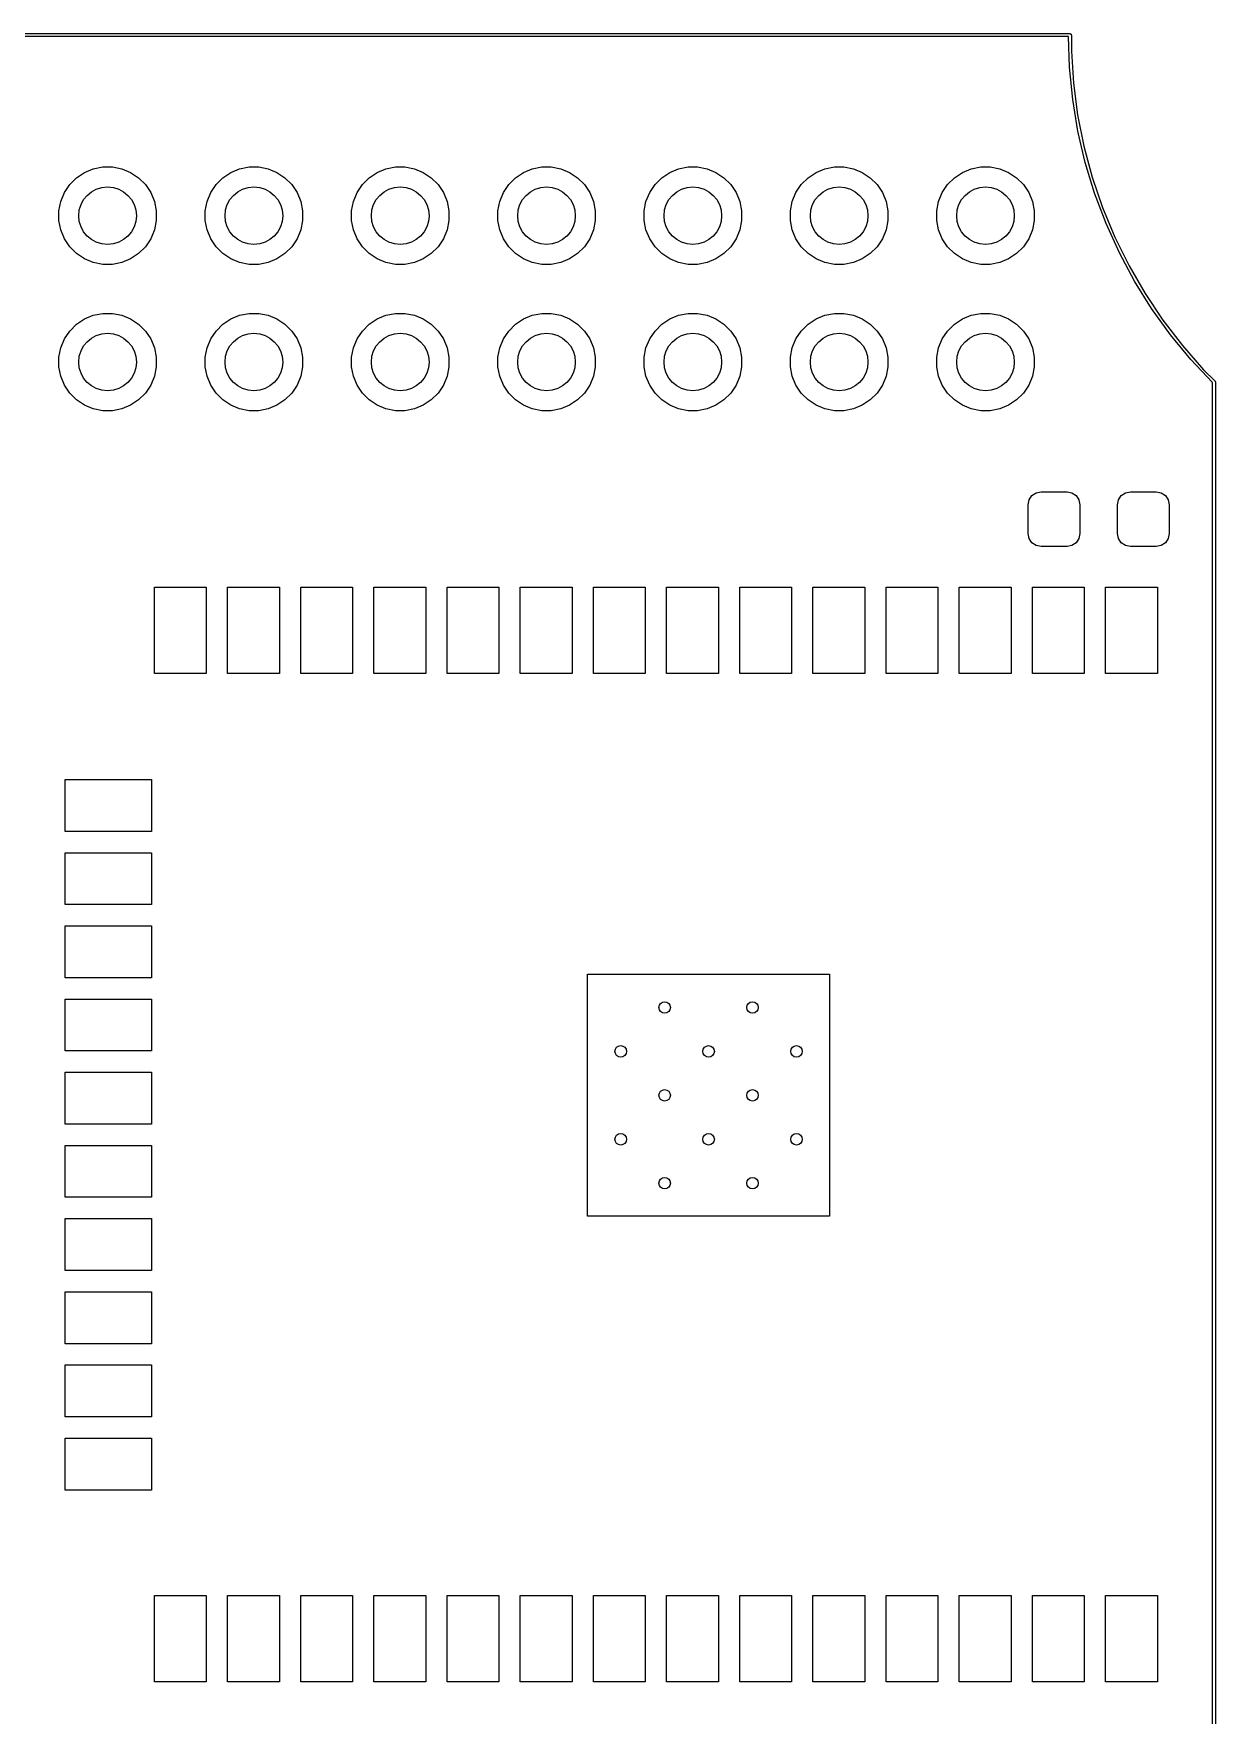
# Model space of a CAD drawing. Extents: x 89 to 178, y -115 to -57.
# Drawn here: x 151.51 to 172.03, y -86.16 to -56.97 of the extents above; entities that cross this region are included whole.
import ezdxf

# ---------------------------------------------------------------- set-up
doc = ezdxf.new("R2010")
doc.units = 0
doc.layers.add('BLACK', color=7, linetype='CONTINUOUS')

msp = doc.modelspace()

# ---------------------------------------------------------------- linework, layer by layer
at = {"layer": 'BLACK', "linetype": 'CONTINUOUS'}
for p, q in [((97.5, -56.975), (169.5, -56.975)), ((169.47582, -57.025), (97.524182, -57.025)), ((169.493334, -57.558799), (169.47582, -57.025)), ((169.5, -56.975), (169.506153, -56.976224)), ((169.506153, -56.976224), (169.507725, -56.976224)), ((169.507725, -56.976224), (169.508317, -56.976654)), ((169.508317, -56.976654), (169.509567, -56.976903)), ((169.509567, -56.976903), (169.511976, -56.979312)), ((169.511976, -56.979312), (169.520225, -56.985305)), ((169.520225, -56.985305), (169.52131, -56.988646)), ((169.52131, -56.988646), (169.523097, -56.990433)), ((169.523097, -56.990433), (169.523097, -56.994143)), ((169.523097, -56.994143), (169.525, -57)), ((169.525, -57), (169.52502, -57.278059)), ((169.52502, -57.278059), (169.561473, -57.832981)), ((169.548257, -58.115194), (169.493334, -57.558799)), ((169.561473, -57.832981), (169.634221, -58.384321)), ((169.639532, -58.666793), (169.548257, -58.115194)), ((169.634221, -58.384321), (169.742952, -58.929706)), ((169.766767, -59.211223), (169.639532, -58.666793)), ((169.742952, -58.929706), (169.887199, -59.466791)), ((169.929416, -59.746141), (169.766767, -59.211223)), ((152.137941, -59.595766), (152.255766, -59.477941)), ((152.255766, -59.477941), (152.394313, -59.385367)), ((152.394313, -59.385367), (152.548258, -59.321601)), ((152.548258, -59.321601), (152.711685, -59.289093)), ((152.711685, -59.289093), (152.878315, -59.289093)), ((152.878315, -59.289093), (153.041742, -59.321601)), ((153.041742, -59.321601), (153.195687, -59.385367)), ((153.195687, -59.385367), (153.334234, -59.477941)), ((153.334234, -59.477941), (153.452059, -59.595766)), ((154.677941, -59.595766), (154.795766, -59.477941)), ((154.795766, -59.477941), (154.934313, -59.385367)), ((154.934313, -59.385367), (155.088258, -59.321601)), ((155.088258, -59.321601), (155.251685, -59.289093)), ((155.251685, -59.289093), (155.418315, -59.289093)), ((155.418315, -59.289093), (155.581742, -59.321601)), ((155.581742, -59.321601), (155.735687, -59.385367)), ((155.735687, -59.385367), (155.874234, -59.477941)), ((155.874234, -59.477941), (155.992059, -59.595766)), ((157.217941, -59.595766), (157.335766, -59.477941)), ((157.335766, -59.477941), (157.474313, -59.385367)), ((157.474313, -59.385367), (157.628258, -59.321601)), ((157.628258, -59.321601), (157.791685, -59.289093)), ((157.791685, -59.289093), (157.958315, -59.289093)), ((157.958315, -59.289093), (158.121742, -59.321601)), ((158.121742, -59.321601), (158.275687, -59.385367)), ((158.275687, -59.385367), (158.414234, -59.477941)), ((158.414234, -59.477941), (158.532059, -59.595766)), ((159.757941, -59.595766), (159.875766, -59.477941)), ((159.875766, -59.477941), (160.014313, -59.385367)), ((160.014313, -59.385367), (160.168258, -59.321601)), ((160.168258, -59.321601), (160.331685, -59.289093)), ((160.331685, -59.289093), (160.498315, -59.289093)), ((160.498315, -59.289093), (160.661742, -59.321601)), ((160.661742, -59.321601), (160.815687, -59.385367)), ((160.815687, -59.385367), (160.954234, -59.477941)), ((160.954234, -59.477941), (161.072059, -59.595766)), ((162.297941, -59.595766), (162.415766, -59.477941)), ((162.415766, -59.477941), (162.554313, -59.385367)), ((162.554313, -59.385367), (162.708258, -59.321601)), ((162.708258, -59.321601), (162.871685, -59.289093)), ((162.871685, -59.289093), (163.038315, -59.289093)), ((163.038315, -59.289093), (163.201742, -59.321601)), ((163.201742, -59.321601), (163.355687, -59.385367)), ((163.355687, -59.385367), (163.494234, -59.477941)), ((163.494234, -59.477941), (163.612059, -59.595766)), ((164.837941, -59.595766), (164.955766, -59.477941)), ((164.955766, -59.477941), (165.094313, -59.385367)), ((165.094313, -59.385367), (165.248258, -59.321601)), ((165.248258, -59.321601), (165.411685, -59.289093)), ((165.411685, -59.289093), (165.578315, -59.289093)), ((165.578315, -59.289093), (165.741742, -59.321601)), ((165.741742, -59.321601), (165.895687, -59.385367)), ((165.895687, -59.385367), (166.034234, -59.477941)), ((166.034234, -59.477941), (166.152059, -59.595766)), ((167.377941, -59.595766), (167.495766, -59.477941)), ((167.495766, -59.477941), (167.634313, -59.385367)), ((167.634313, -59.385367), (167.788258, -59.321601)), ((167.788258, -59.321601), (167.951685, -59.289093)), ((167.951685, -59.289093), (168.118315, -59.289093)), ((168.118315, -59.289093), (168.281742, -59.321601)), ((168.281742, -59.321601), (168.435687, -59.385367)), ((168.435687, -59.385367), (168.574234, -59.477941)), ((168.574234, -59.477941), (168.692059, -59.595766)), ((169.887199, -59.466791), (170.06634, -59.993266)), ((151.981601, -59.888258), (152.045367, -59.734313)), ((152.045367, -59.734313), (152.137941, -59.595766)), ((153.452059, -59.595766), (153.544633, -59.734313)), ((153.544633, -59.734313), (153.608399, -59.888258)), ((154.521601, -59.888258), (154.585367, -59.734313)), ((154.585367, -59.734313), (154.677941, -59.595766)), ((155.992059, -59.595766), (156.084633, -59.734313)), ((156.084633, -59.734313), (156.148399, -59.888258)), ((157.061601, -59.888258), (157.125367, -59.734313)), ((157.125367, -59.734313), (157.217941, -59.595766)), ((158.532059, -59.595766), (158.624633, -59.734313)), ((158.624633, -59.734313), (158.688399, -59.888258)), ((159.601601, -59.888258), (159.665367, -59.734313)), ((159.665367, -59.734313), (159.757941, -59.595766)), ((161.072059, -59.595766), (161.164633, -59.734313)), ((161.164633, -59.734313), (161.228399, -59.888258)), ((162.141601, -59.888258), (162.205367, -59.734313)), ((162.205367, -59.734313), (162.297941, -59.595766)), ((163.612059, -59.595766), (163.704633, -59.734313)), ((163.704633, -59.734313), (163.768399, -59.888258)), ((164.681601, -59.888258), (164.745367, -59.734313)), ((164.745367, -59.734313), (164.837941, -59.595766)), ((166.152059, -59.595766), (166.244633, -59.734313)), ((166.244633, -59.734313), (166.308399, -59.888258)), ((167.221601, -59.888258), (167.285367, -59.734313)), ((167.285367, -59.734313), (167.377941, -59.595766)), ((168.692059, -59.595766), (168.784633, -59.734313)), ((168.784633, -59.734313), (168.848399, -59.888258)), ((170.126777, -60.269248), (169.929416, -59.746141)), ((151.949093, -60.051685), (151.981601, -59.888258)), ((151.949093, -60.218315), (151.949093, -60.051685)), ((153.608399, -59.888258), (153.640907, -60.051685)), ((153.640907, -60.051685), (153.640907, -60.218315)), ((154.489093, -60.051685), (154.521601, -59.888258)), ((154.489093, -60.218315), (154.489093, -60.051685)), ((156.148399, -59.888258), (156.180907, -60.051685)), ((156.180907, -60.051685), (156.180907, -60.218315)), ((157.029093, -60.051685), (157.061601, -59.888258)), ((157.029093, -60.218315), (157.029093, -60.051685)), ((158.688399, -59.888258), (158.720907, -60.051685)), ((158.720907, -60.051685), (158.720907, -60.218315)), ((159.569093, -60.051685), (159.601601, -59.888258)), ((159.569093, -60.218315), (159.569093, -60.051685)), ((161.228399, -59.888258), (161.260907, -60.051685)), ((161.260907, -60.051685), (161.260907, -60.218315)), ((162.109093, -60.051685), (162.141601, -59.888258)), ((162.109093, -60.218315), (162.109093, -60.051685)), ((163.768399, -59.888258), (163.800907, -60.051685)), ((163.800907, -60.051685), (163.800907, -60.218315)), ((164.649093, -60.051685), (164.681601, -59.888258)), ((164.649093, -60.218315), (164.649093, -60.051685)), ((166.308399, -59.888258), (166.340907, -60.051685)), ((166.340907, -60.051685), (166.340907, -60.218315)), ((167.189093, -60.051685), (167.221601, -59.888258)), ((167.189093, -60.218315), (167.189093, -60.051685)), ((168.848399, -59.888258), (168.880907, -60.051685)), ((168.880907, -60.051685), (168.880907, -60.218315)), ((170.06634, -59.993266), (170.279606, -60.506866)), ((151.981601, -60.381742), (151.949093, -60.218315)), ((152.045367, -60.535687), (151.981601, -60.381742)), ((153.608399, -60.381742), (153.544633, -60.535687)), ((153.640907, -60.218315), (153.608399, -60.381742)), ((154.521601, -60.381742), (154.489093, -60.218315)), ((154.585367, -60.535687), (154.521601, -60.381742)), ((156.148399, -60.381742), (156.084633, -60.535687)), ((156.180907, -60.218315), (156.148399, -60.381742)), ((157.061601, -60.381742), (157.029093, -60.218315)), ((157.125367, -60.535687), (157.061601, -60.381742)), ((158.688399, -60.381742), (158.624633, -60.535687)), ((158.720907, -60.218315), (158.688399, -60.381742)), ((159.601601, -60.381742), (159.569093, -60.218315)), ((159.665367, -60.535687), (159.601601, -60.381742)), ((161.228399, -60.381742), (161.164633, -60.535687)), ((161.260907, -60.218315), (161.228399, -60.381742)), ((162.141601, -60.381742), (162.109093, -60.218315)), ((162.205367, -60.535687), (162.141601, -60.381742)), ((163.768399, -60.381742), (163.704633, -60.535687)), ((163.800907, -60.218315), (163.768399, -60.381742)), ((164.681601, -60.381742), (164.649093, -60.218315)), ((164.745367, -60.535687), (164.681601, -60.381742)), ((166.308399, -60.381742), (166.244633, -60.535687)), ((166.340907, -60.218315), (166.308399, -60.381742)), ((167.221601, -60.381742), (167.189093, -60.218315)), ((167.285367, -60.535687), (167.221601, -60.381742)), ((168.848399, -60.381742), (168.784633, -60.535687)), ((168.880907, -60.218315), (168.848399, -60.381742)), ((170.358003, -60.778294), (170.126777, -60.269248)), ((152.137941, -60.674234), (152.045367, -60.535687)), ((152.255766, -60.792059), (152.137941, -60.674234)), ((153.452059, -60.674234), (153.334234, -60.792059)), ((153.544633, -60.535687), (153.452059, -60.674234)), ((154.677941, -60.674234), (154.585367, -60.535687)), ((154.795766, -60.792059), (154.677941, -60.674234)), ((155.992059, -60.674234), (155.874234, -60.792059)), ((156.084633, -60.535687), (155.992059, -60.674234)), ((157.217941, -60.674234), (157.125367, -60.535687)), ((157.335766, -60.792059), (157.217941, -60.674234)), ((158.532059, -60.674234), (158.414234, -60.792059)), ((158.624633, -60.535687), (158.532059, -60.674234)), ((159.757941, -60.674234), (159.665367, -60.535687)), ((159.875766, -60.792059), (159.757941, -60.674234)), ((161.072059, -60.674234), (160.954234, -60.792059)), ((161.164633, -60.535687), (161.072059, -60.674234)), ((162.297941, -60.674234), (162.205367, -60.535687)), ((162.415766, -60.792059), (162.297941, -60.674234)), ((163.612059, -60.674234), (163.494234, -60.792059)), ((163.704633, -60.535687), (163.612059, -60.674234)), ((164.837941, -60.674234), (164.745367, -60.535687)), ((164.955766, -60.792059), (164.837941, -60.674234)), ((166.152059, -60.674234), (166.034234, -60.792059)), ((166.244633, -60.535687), (166.152059, -60.674234)), ((167.377941, -60.674234), (167.285367, -60.535687)), ((167.495766, -60.792059), (167.377941, -60.674234)), ((168.692059, -60.674234), (168.574234, -60.792059)), ((168.784633, -60.535687), (168.692059, -60.674234)), ((170.279606, -60.506866), (170.526078, -61.005383)), ((152.394313, -60.884633), (152.255766, -60.792059)), ((152.548258, -60.948399), (152.394313, -60.884633)), ((152.711685, -60.980907), (152.548258, -60.948399)), ((152.878315, -60.980907), (152.711685, -60.980907)), ((153.041742, -60.948399), (152.878315, -60.980907)), ((153.195687, -60.884633), (153.041742, -60.948399)), ((153.334234, -60.792059), (153.195687, -60.884633)), ((154.934313, -60.884633), (154.795766, -60.792059)), ((155.088258, -60.948399), (154.934313, -60.884633)), ((155.251685, -60.980907), (155.088258, -60.948399)), ((155.418315, -60.980907), (155.251685, -60.980907)), ((155.581742, -60.948399), (155.418315, -60.980907)), ((155.735687, -60.884633), (155.581742, -60.948399)), ((155.874234, -60.792059), (155.735687, -60.884633)), ((157.474313, -60.884633), (157.335766, -60.792059)), ((157.628258, -60.948399), (157.474313, -60.884633)), ((157.791685, -60.980907), (157.628258, -60.948399)), ((157.958315, -60.980907), (157.791685, -60.980907)), ((158.121742, -60.948399), (157.958315, -60.980907)), ((158.275687, -60.884633), (158.121742, -60.948399)), ((158.414234, -60.792059), (158.275687, -60.884633)), ((160.014313, -60.884633), (159.875766, -60.792059)), ((160.168258, -60.948399), (160.014313, -60.884633)), ((160.331685, -60.980907), (160.168258, -60.948399)), ((160.498315, -60.980907), (160.331685, -60.980907)), ((160.661742, -60.948399), (160.498315, -60.980907)), ((160.815687, -60.884633), (160.661742, -60.948399)), ((160.954234, -60.792059), (160.815687, -60.884633)), ((162.554313, -60.884633), (162.415766, -60.792059)), ((162.708258, -60.948399), (162.554313, -60.884633)), ((162.871685, -60.980907), (162.708258, -60.948399)), ((163.038315, -60.980907), (162.871685, -60.980907)), ((163.201742, -60.948399), (163.038315, -60.980907)), ((163.355687, -60.884633), (163.201742, -60.948399)), ((163.494234, -60.792059), (163.355687, -60.884633)), ((165.094313, -60.884633), (164.955766, -60.792059)), ((165.248258, -60.948399), (165.094313, -60.884633)), ((165.411685, -60.980907), (165.248258, -60.948399)), ((165.578315, -60.980907), (165.411685, -60.980907)), ((165.741742, -60.948399), (165.578315, -60.980907)), ((165.895687, -60.884633), (165.741742, -60.948399)), ((166.034234, -60.792059), (165.895687, -60.884633)), ((167.634313, -60.884633), (167.495766, -60.792059)), ((167.788258, -60.948399), (167.634313, -60.884633)), ((167.951685, -60.980907), (167.788258, -60.948399)), ((168.118315, -60.980907), (167.951685, -60.980907)), ((168.281742, -60.948399), (168.118315, -60.980907)), ((168.435687, -60.884633), (168.281742, -60.948399)), ((168.574234, -60.792059), (168.435687, -60.884633)), ((170.622098, -61.271088), (170.358003, -60.778294)), ((170.526078, -61.005383), (170.804698, -61.486672)), ((170.917928, -61.745511), (170.622098, -61.271088)), ((170.804698, -61.486672), (171.114265, -61.948662)), ((152.394313, -61.925367), (152.548258, -61.861601)), ((152.548258, -61.861601), (152.711685, -61.829093)), ((152.711685, -61.829093), (152.878315, -61.829093)), ((152.878315, -61.829093), (153.041742, -61.861601)), ((153.041742, -61.861601), (153.195687, -61.925367)), ((154.934313, -61.925367), (155.088258, -61.861601)), ((155.088258, -61.861601), (155.251685, -61.829093)), ((155.251685, -61.829093), (155.418315, -61.829093)), ((155.418315, -61.829093), (155.581742, -61.861601)), ((155.581742, -61.861601), (155.735687, -61.925367)), ((157.474313, -61.925367), (157.628258, -61.861601)), ((157.628258, -61.861601), (157.791685, -61.829093)), ((157.791685, -61.829093), (157.958315, -61.829093)), ((157.958315, -61.829093), (158.121742, -61.861601)), ((158.121742, -61.861601), (158.275687, -61.925367)), ((160.014313, -61.925367), (160.168258, -61.861601)), ((160.168258, -61.861601), (160.331685, -61.829093)), ((160.331685, -61.829093), (160.498315, -61.829093)), ((160.498315, -61.829093), (160.661742, -61.861601)), ((160.661742, -61.861601), (160.815687, -61.925367)), ((162.554313, -61.925367), (162.708258, -61.861601)), ((162.708258, -61.861601), (162.871685, -61.829093)), ((162.871685, -61.829093), (163.038315, -61.829093)), ((163.038315, -61.829093), (163.201742, -61.861601)), ((163.201742, -61.861601), (163.355687, -61.925367)), ((165.094313, -61.925367), (165.248258, -61.861601)), ((165.248258, -61.861601), (165.411685, -61.829093)), ((165.411685, -61.829093), (165.578315, -61.829093)), ((165.578315, -61.829093), (165.741742, -61.861601)), ((165.741742, -61.861601), (165.895687, -61.925367)), ((167.634313, -61.925367), (167.788258, -61.861601)), ((167.788258, -61.861601), (167.951685, -61.829093)), ((167.951685, -61.829093), (168.118315, -61.829093)), ((168.118315, -61.829093), (168.281742, -61.861601)), ((168.281742, -61.861601), (168.435687, -61.925367)), ((171.244218, -62.199523), (170.917928, -61.745511)), ((152.045367, -62.274313), (152.137941, -62.135766)), ((152.137941, -62.135766), (152.255766, -62.017941)), ((152.255766, -62.017941), (152.394313, -61.925367)), ((153.195687, -61.925367), (153.334234, -62.017941)), ((153.334234, -62.017941), (153.452059, -62.135766)), ((153.452059, -62.135766), (153.544633, -62.274313)), ((154.585367, -62.274313), (154.677941, -62.135766)), ((154.677941, -62.135766), (154.795766, -62.017941)), ((154.795766, -62.017941), (154.934313, -61.925367)), ((155.735687, -61.925367), (155.874234, -62.017941)), ((155.874234, -62.017941), (155.992059, -62.135766)), ((155.992059, -62.135766), (156.084633, -62.274313)), ((157.125367, -62.274313), (157.217941, -62.135766)), ((157.217941, -62.135766), (157.335766, -62.017941)), ((157.335766, -62.017941), (157.474313, -61.925367)), ((158.275687, -61.925367), (158.414234, -62.017941)), ((158.414234, -62.017941), (158.532059, -62.135766)), ((158.532059, -62.135766), (158.624633, -62.274313)), ((159.665367, -62.274313), (159.757941, -62.135766)), ((159.757941, -62.135766), (159.875766, -62.017941)), ((159.875766, -62.017941), (160.014313, -61.925367)), ((160.815687, -61.925367), (160.954234, -62.017941)), ((160.954234, -62.017941), (161.072059, -62.135766)), ((161.072059, -62.135766), (161.164633, -62.274313)), ((162.205367, -62.274313), (162.297941, -62.135766)), ((162.297941, -62.135766), (162.415766, -62.017941)), ((162.415766, -62.017941), (162.554313, -61.925367)), ((163.355687, -61.925367), (163.494234, -62.017941)), ((163.494234, -62.017941), (163.612059, -62.135766)), ((163.612059, -62.135766), (163.704633, -62.274313)), ((164.745367, -62.274313), (164.837941, -62.135766)), ((164.837941, -62.135766), (164.955766, -62.017941)), ((164.955766, -62.017941), (165.094313, -61.925367)), ((165.895687, -61.925367), (166.034234, -62.017941)), ((166.034234, -62.017941), (166.152059, -62.135766)), ((166.152059, -62.135766), (166.244633, -62.274313)), ((167.285367, -62.274313), (167.377941, -62.135766)), ((167.377941, -62.135766), (167.495766, -62.017941)), ((167.495766, -62.017941), (167.634313, -61.925367)), ((168.435687, -61.925367), (168.574234, -62.017941)), ((168.574234, -62.017941), (168.692059, -62.135766)), ((168.692059, -62.135766), (168.784633, -62.274313)), ((171.114265, -61.948662), (171.45345, -62.389368)), ((151.949093, -62.591685), (151.981601, -62.428258)), ((151.981601, -62.428258), (152.045367, -62.274313)), ((153.544633, -62.274313), (153.608399, -62.428258)), ((153.608399, -62.428258), (153.640907, -62.591685)), ((154.489093, -62.591685), (154.521601, -62.428258)), ((154.521601, -62.428258), (154.585367, -62.274313)), ((156.084633, -62.274313), (156.148399, -62.428258)), ((156.148399, -62.428258), (156.180907, -62.591685)), ((157.029093, -62.591685), (157.061601, -62.428258)), ((157.061601, -62.428258), (157.125367, -62.274313)), ((158.624633, -62.274313), (158.688399, -62.428258)), ((158.688399, -62.428258), (158.720907, -62.591685)), ((159.569093, -62.591685), (159.601601, -62.428258)), ((159.601601, -62.428258), (159.665367, -62.274313)), ((161.164633, -62.274313), (161.228399, -62.428258)), ((161.228399, -62.428258), (161.260907, -62.591685)), ((162.109093, -62.591685), (162.141601, -62.428258)), ((162.141601, -62.428258), (162.205367, -62.274313)), ((163.704633, -62.274313), (163.768399, -62.428258)), ((163.768399, -62.428258), (163.800907, -62.591685)), ((164.649093, -62.591685), (164.681601, -62.428258)), ((164.681601, -62.428258), (164.745367, -62.274313)), ((166.244633, -62.274313), (166.308399, -62.428258)), ((166.308399, -62.428258), (166.340907, -62.591685)), ((167.189093, -62.591685), (167.221601, -62.428258)), ((167.221601, -62.428258), (167.285367, -62.274313)), ((168.784633, -62.274313), (168.848399, -62.428258)), ((168.848399, -62.428258), (168.880907, -62.591685)), ((171.599567, -62.631171), (171.244218, -62.199523)), ((171.45345, -62.389368), (171.820793, -62.806892)), ((151.949093, -62.758315), (151.949093, -62.591685)), ((153.640907, -62.591685), (153.640907, -62.758315)), ((154.489093, -62.758315), (154.489093, -62.591685)), ((156.180907, -62.591685), (156.180907, -62.758315)), ((157.029093, -62.758315), (157.029093, -62.591685)), ((158.720907, -62.591685), (158.720907, -62.758315)), ((159.569093, -62.758315), (159.569093, -62.591685)), ((161.260907, -62.591685), (161.260907, -62.758315)), ((162.109093, -62.758315), (162.109093, -62.591685)), ((163.800907, -62.591685), (163.800907, -62.758315)), ((164.649093, -62.758315), (164.649093, -62.591685)), ((166.340907, -62.591685), (166.340907, -62.758315)), ((167.189093, -62.758315), (167.189093, -62.591685)), ((168.880907, -62.591685), (168.880907, -62.758315)), ((171.975091, -63.030772), (171.599567, -62.631171)), ((151.981601, -62.921742), (151.949093, -62.758315)), ((152.045367, -63.075687), (151.981601, -62.921742)), ((153.608399, -62.921742), (153.544633, -63.075687)), ((153.640907, -62.758315), (153.608399, -62.921742)), ((154.521601, -62.921742), (154.489093, -62.758315)), ((154.585367, -63.075687), (154.521601, -62.921742)), ((156.148399, -62.921742), (156.084633, -63.075687)), ((156.180907, -62.758315), (156.148399, -62.921742)), ((157.061601, -62.921742), (157.029093, -62.758315)), ((157.125367, -63.075687), (157.061601, -62.921742)), ((158.688399, -62.921742), (158.624633, -63.075687)), ((158.720907, -62.758315), (158.688399, -62.921742)), ((159.601601, -62.921742), (159.569093, -62.758315)), ((159.665367, -63.075687), (159.601601, -62.921742)), ((161.228399, -62.921742), (161.164633, -63.075687)), ((161.260907, -62.758315), (161.228399, -62.921742)), ((162.141601, -62.921742), (162.109093, -62.758315)), ((162.205367, -63.075687), (162.141601, -62.921742)), ((163.768399, -62.921742), (163.704633, -63.075687)), ((163.800907, -62.758315), (163.768399, -62.921742)), ((164.681601, -62.921742), (164.649093, -62.758315)), ((164.745367, -63.075687), (164.681601, -62.921742)), ((166.308399, -62.921742), (166.244633, -63.075687)), ((166.340907, -62.758315), (166.308399, -62.921742)), ((167.221601, -62.921742), (167.189093, -62.758315)), ((167.285367, -63.075687), (167.221601, -62.921742)), ((168.848399, -62.921742), (168.784633, -63.075687)), ((168.880907, -62.758315), (168.848399, -62.921742)), ((171.820793, -62.806892), (172.017739, -63.00318)), ((171.975, -90.3), (171.975091, -63.030772)), ((172.017739, -63.00318), (172.017739, -63.003181)), ((172.017739, -63.003181), (172.020559, -63.008692)), ((172.020559, -63.008692), (172.023189, -63.011322)), ((172.023189, -63.011322), (172.024005, -63.015427)), ((172.024005, -63.015427), (172.024777, -63.016935)), ((172.024777, -63.016935), (172.024569, -63.018261)), ((172.024569, -63.018261), (172.025092, -63.020889)), ((172.025092, -63.020889), (172.025, -90.275)), ((152.137941, -63.214234), (152.045367, -63.075687)), ((152.255766, -63.332059), (152.137941, -63.214234)), ((152.394313, -63.424633), (152.255766, -63.332059)), ((153.334234, -63.332059), (153.195687, -63.424633)), ((153.452059, -63.214234), (153.334234, -63.332059)), ((153.544633, -63.075687), (153.452059, -63.214234)), ((154.677941, -63.214234), (154.585367, -63.075687)), ((154.795766, -63.332059), (154.677941, -63.214234)), ((154.934313, -63.424633), (154.795766, -63.332059)), ((155.874234, -63.332059), (155.735687, -63.424633)), ((155.992059, -63.214234), (155.874234, -63.332059)), ((156.084633, -63.075687), (155.992059, -63.214234)), ((157.217941, -63.214234), (157.125367, -63.075687)), ((157.335766, -63.332059), (157.217941, -63.214234)), ((157.474313, -63.424633), (157.335766, -63.332059)), ((158.414234, -63.332059), (158.275687, -63.424633)), ((158.532059, -63.214234), (158.414234, -63.332059)), ((158.624633, -63.075687), (158.532059, -63.214234)), ((159.757941, -63.214234), (159.665367, -63.075687)), ((159.875766, -63.332059), (159.757941, -63.214234)), ((160.014313, -63.424633), (159.875766, -63.332059)), ((160.954234, -63.332059), (160.815687, -63.424633)), ((161.072059, -63.214234), (160.954234, -63.332059)), ((161.164633, -63.075687), (161.072059, -63.214234)), ((162.297941, -63.214234), (162.205367, -63.075687)), ((162.415766, -63.332059), (162.297941, -63.214234)), ((162.554313, -63.424633), (162.415766, -63.332059)), ((163.494234, -63.332059), (163.355687, -63.424633)), ((163.612059, -63.214234), (163.494234, -63.332059)), ((163.704633, -63.075687), (163.612059, -63.214234)), ((164.837941, -63.214234), (164.745367, -63.075687)), ((164.955766, -63.332059), (164.837941, -63.214234)), ((165.094313, -63.424633), (164.955766, -63.332059)), ((166.034234, -63.332059), (165.895687, -63.424633)), ((166.152059, -63.214234), (166.034234, -63.332059)), ((166.244633, -63.075687), (166.152059, -63.214234)), ((167.377941, -63.214234), (167.285367, -63.075687)), ((167.495766, -63.332059), (167.377941, -63.214234)), ((167.634313, -63.424633), (167.495766, -63.332059)), ((168.574234, -63.332059), (168.435687, -63.424633)), ((168.692059, -63.214234), (168.574234, -63.332059)), ((168.784633, -63.075687), (168.692059, -63.214234)), ((152.548258, -63.488399), (152.394313, -63.424633)), ((152.711685, -63.520907), (152.548258, -63.488399)), ((152.878315, -63.520907), (152.711685, -63.520907)), ((153.041742, -63.488399), (152.878315, -63.520907)), ((153.195687, -63.424633), (153.041742, -63.488399)), ((155.088258, -63.488399), (154.934313, -63.424633)), ((155.251685, -63.520907), (155.088258, -63.488399)), ((155.418315, -63.520907), (155.251685, -63.520907)), ((155.581742, -63.488399), (155.418315, -63.520907)), ((155.735687, -63.424633), (155.581742, -63.488399)), ((157.628258, -63.488399), (157.474313, -63.424633)), ((157.791685, -63.520907), (157.628258, -63.488399)), ((157.958315, -63.520907), (157.791685, -63.520907)), ((158.121742, -63.488399), (157.958315, -63.520907)), ((158.275687, -63.424633), (158.121742, -63.488399)), ((160.168258, -63.488399), (160.014313, -63.424633)), ((160.331685, -63.520907), (160.168258, -63.488399)), ((160.498315, -63.520907), (160.331685, -63.520907)), ((160.661742, -63.488399), (160.498315, -63.520907)), ((160.815687, -63.424633), (160.661742, -63.488399)), ((162.708258, -63.488399), (162.554313, -63.424633)), ((162.871685, -63.520907), (162.708258, -63.488399)), ((163.038315, -63.520907), (162.871685, -63.520907)), ((163.201742, -63.488399), (163.038315, -63.520907)), ((163.355687, -63.424633), (163.201742, -63.488399)), ((165.248258, -63.488399), (165.094313, -63.424633)), ((165.411685, -63.520907), (165.248258, -63.488399)), ((165.578315, -63.520907), (165.411685, -63.520907)), ((165.741742, -63.488399), (165.578315, -63.520907)), ((165.895687, -63.424633), (165.741742, -63.488399)), ((167.788258, -63.488399), (167.634313, -63.424633)), ((167.951685, -63.520907), (167.788258, -63.488399)), ((168.118315, -63.520907), (167.951685, -63.520907)), ((168.281742, -63.488399), (168.118315, -63.520907)), ((168.435687, -63.424633), (168.281742, -63.488399)), ((168.775, -65.15), (168.792127, -65.063896)), ((168.792127, -65.063896), (168.840901, -64.990901)), ((168.840901, -64.990901), (168.913896, -64.942127)), ((168.913896, -64.942127), (169, -64.925)), ((169, -64.925), (169.45, -64.925)), ((169.45, -64.925), (169.536104, -64.942127)), ((169.536104, -64.942127), (169.609099, -64.990901)), ((169.609099, -64.990901), (169.657873, -65.063896)), ((169.657873, -65.063896), (169.675, -65.15)), ((170.325, -65.15), (170.342127, -65.063896)), ((170.342127, -65.063896), (170.390901, -64.990901)), ((170.390901, -64.990901), (170.463896, -64.942127)), ((170.463896, -64.942127), (170.55, -64.925)), ((170.55, -64.925), (171, -64.925)), ((171, -64.925), (171.086104, -64.942127)), ((171.086104, -64.942127), (171.159099, -64.990901)), ((171.159099, -64.990901), (171.207873, -65.063896)), ((171.207873, -65.063896), (171.225, -65.15)), ((168.775, -65.65), (168.775, -65.15)), ((169.675, -65.15), (169.675, -65.65)), ((170.325, -65.65), (170.325, -65.15)), ((171.225, -65.15), (171.225, -65.65)), ((168.792127, -65.736104), (168.775, -65.65)), ((169.675, -65.65), (169.657873, -65.736104)), ((170.342127, -65.736104), (170.325, -65.65)), ((171.225, -65.65), (171.207873, -65.736104)), ((168.840901, -65.809099), (168.792127, -65.736104)), ((168.913896, -65.857873), (168.840901, -65.809099)), ((169, -65.875), (168.913896, -65.857873)), ((169.45, -65.875), (169, -65.875)), ((169.536104, -65.857873), (169.45, -65.875)), ((169.609099, -65.809099), (169.536104, -65.857873)), ((169.657873, -65.736104), (169.609099, -65.809099)), ((170.390901, -65.809099), (170.342127, -65.736104)), ((170.463896, -65.857873), (170.390901, -65.809099)), ((170.55, -65.875), (170.463896, -65.857873)), ((171, -65.875), (170.55, -65.875)), ((171.086104, -65.857873), (171, -65.875)), ((171.159099, -65.809099), (171.086104, -65.857873)), ((171.207873, -65.736104), (171.159099, -65.809099)), ((153.607999, -68.08), (153.607999, -66.58)), ((153.607999, -66.58), (154.507999, -66.58)), ((154.507999, -66.58), (154.507999, -68.08)), ((154.877999, -68.08), (154.877999, -66.58)), ((154.877999, -66.58), (155.777999, -66.58)), ((155.777999, -66.58), (155.777999, -68.08)), ((156.147999, -68.08), (156.147999, -66.58)), ((156.147999, -66.58), (157.047999, -66.58)), ((157.047999, -66.58), (157.047999, -68.08)), ((157.417999, -68.08), (157.417999, -66.58)), ((157.417999, -66.58), (158.317999, -66.58)), ((158.317999, -66.58), (158.317999, -68.08)), ((158.687999, -68.08), (158.687999, -66.58)), ((158.687999, -66.58), (159.587999, -66.58)), ((159.587999, -66.58), (159.587999, -68.08)), ((159.957999, -68.08), (159.957999, -66.58)), ((159.957999, -66.58), (160.857999, -66.58)), ((160.857999, -66.58), (160.857999, -68.08)), ((161.227999, -68.08), (161.227999, -66.58)), ((161.227999, -66.58), (162.127999, -66.58)), ((162.127999, -66.58), (162.127999, -68.08)), ((162.497999, -68.08), (162.497999, -66.58)), ((162.497999, -66.58), (163.397999, -66.58)), ((163.397999, -66.58), (163.397999, -68.08)), ((163.767999, -68.08), (163.767999, -66.58)), ((163.767999, -66.58), (164.667999, -66.58)), ((164.667999, -66.58), (164.667999, -68.08)), ((165.037999, -68.08), (165.037999, -66.58)), ((165.037999, -66.58), (165.937999, -66.58)), ((165.937999, -66.58), (165.937999, -68.08)), ((166.307999, -68.08), (166.307999, -66.58)), ((166.307999, -66.58), (167.207999, -66.58)), ((167.207999, -66.58), (167.207999, -68.08)), ((167.577999, -68.08), (167.577999, -66.58)), ((167.577999, -66.58), (168.477999, -66.58)), ((168.477999, -66.58), (168.477999, -68.08)), ((168.847999, -68.08), (168.847999, -66.58)), ((168.847999, -66.58), (169.747999, -66.58)), ((169.747999, -66.58), (169.747999, -68.08)), ((170.117999, -68.08), (170.117999, -66.58)), ((170.117999, -66.58), (171.017999, -66.58)), ((171.017999, -66.58), (171.017999, -68.08)), ((154.507999, -68.08), (153.607999, -68.08)), ((155.777999, -68.08), (154.877999, -68.08)), ((157.047999, -68.08), (156.147999, -68.08)), ((158.317999, -68.08), (157.417999, -68.08)), ((159.587999, -68.08), (158.687999, -68.08)), ((160.857999, -68.08), (159.957999, -68.08)), ((162.127999, -68.08), (161.227999, -68.08)), ((163.397999, -68.08), (162.497999, -68.08)), ((164.667999, -68.08), (163.767999, -68.08)), ((165.937999, -68.08), (165.037999, -68.08)), ((167.207999, -68.08), (166.307999, -68.08)), ((168.477999, -68.08), (167.577999, -68.08)), ((169.747999, -68.08), (168.847999, -68.08)), ((171.017999, -68.08), (170.117999, -68.08)), ((152.057999, -70.82), (152.057999, -69.92)), ((152.057999, -69.92), (153.557999, -69.92)), ((153.557999, -69.92), (153.557999, -70.82)), ((153.557999, -70.82), (152.057999, -70.82)), ((152.057999, -72.09), (152.057999, -71.19)), ((152.057999, -71.19), (153.557999, -71.19)), ((153.557999, -71.19), (153.557999, -72.09)), ((153.557999, -72.09), (152.057999, -72.09)), ((152.057999, -73.36), (152.057999, -72.46)), ((152.057999, -72.46), (153.557999, -72.46)), ((153.557999, -72.46), (153.557999, -73.36)), ((153.557999, -73.36), (152.057999, -73.36)), ((161.127999, -77.5), (161.127999, -73.3)), ((161.127999, -73.3), (165.327999, -73.3)), ((165.327999, -73.3), (165.327999, -77.5)), ((152.057999, -74.63), (152.057999, -73.73)), ((152.057999, -73.73), (153.557999, -73.73)), ((153.557999, -73.73), (153.557999, -74.63)), ((153.557999, -74.63), (152.057999, -74.63)), ((152.057999, -75.9), (152.057999, -75)), ((152.057999, -75), (153.557999, -75)), ((153.557999, -75), (153.557999, -75.9)), ((153.557999, -75.9), (152.057999, -75.9)), ((152.057999, -77.17), (152.057999, -76.27)), ((152.057999, -76.27), (153.557999, -76.27)), ((153.557999, -76.27), (153.557999, -77.17)), ((153.557999, -77.17), (152.057999, -77.17)), ((152.057999, -78.44), (152.057999, -77.54)), ((152.057999, -77.54), (153.557999, -77.54)), ((153.557999, -77.54), (153.557999, -78.44)), ((165.327999, -77.5), (161.127999, -77.5)), ((153.557999, -78.44), (152.057999, -78.44)), ((152.057999, -79.71), (152.057999, -78.81)), ((152.057999, -78.81), (153.557999, -78.81)), ((153.557999, -78.81), (153.557999, -79.71)), ((153.557999, -79.71), (152.057999, -79.71)), ((152.057999, -80.98), (152.057999, -80.08)), ((152.057999, -80.08), (153.557999, -80.08)), ((153.557999, -80.08), (153.557999, -80.98)), ((153.557999, -80.98), (152.057999, -80.98)), ((152.057999, -82.25), (152.057999, -81.35)), ((152.057999, -81.35), (153.557999, -81.35)), ((153.557999, -81.35), (153.557999, -82.25)), ((153.557999, -82.25), (152.057999, -82.25)), ((153.607999, -85.58), (153.607999, -84.08)), ((153.607999, -84.08), (154.507999, -84.08)), ((154.507999, -84.08), (154.507999, -85.58)), ((154.877999, -85.58), (154.877999, -84.08)), ((154.877999, -84.08), (155.777999, -84.08)), ((155.777999, -84.08), (155.777999, -85.58)), ((156.147999, -85.58), (156.147999, -84.08)), ((156.147999, -84.08), (157.047999, -84.08)), ((157.047999, -84.08), (157.047999, -85.58)), ((157.417999, -85.58), (157.417999, -84.08)), ((157.417999, -84.08), (158.317999, -84.08)), ((158.317999, -84.08), (158.317999, -85.58)), ((158.687999, -85.58), (158.687999, -84.08)), ((158.687999, -84.08), (159.587999, -84.08)), ((159.587999, -84.08), (159.587999, -85.58)), ((159.957999, -85.58), (159.957999, -84.08)), ((159.957999, -84.08), (160.857999, -84.08)), ((160.857999, -84.08), (160.857999, -85.58)), ((161.227999, -85.58), (161.227999, -84.08)), ((161.227999, -84.08), (162.127999, -84.08)), ((162.127999, -84.08), (162.127999, -85.58)), ((162.497999, -85.58), (162.497999, -84.08)), ((162.497999, -84.08), (163.397999, -84.08)), ((163.397999, -84.08), (163.397999, -85.58)), ((163.767999, -85.58), (163.767999, -84.08)), ((163.767999, -84.08), (164.667999, -84.08)), ((164.667999, -84.08), (164.667999, -85.58)), ((165.037999, -85.58), (165.037999, -84.08)), ((165.037999, -84.08), (165.937999, -84.08)), ((165.937999, -84.08), (165.937999, -85.58)), ((166.307999, -85.58), (166.307999, -84.08)), ((166.307999, -84.08), (167.207999, -84.08)), ((167.207999, -84.08), (167.207999, -85.58)), ((167.577999, -85.58), (167.577999, -84.08)), ((167.577999, -84.08), (168.477999, -84.08)), ((168.477999, -84.08), (168.477999, -85.58)), ((168.847999, -85.58), (168.847999, -84.08)), ((168.847999, -84.08), (169.747999, -84.08)), ((169.747999, -84.08), (169.747999, -85.58)), ((170.117999, -85.58), (170.117999, -84.08)), ((170.117999, -84.08), (171.017999, -84.08)), ((171.017999, -84.08), (171.017999, -85.58)), ((154.507999, -85.58), (153.607999, -85.58)), ((155.777999, -85.58), (154.877999, -85.58)), ((157.047999, -85.58), (156.147999, -85.58)), ((158.317999, -85.58), (157.417999, -85.58)), ((159.587999, -85.58), (158.687999, -85.58)), ((160.857999, -85.58), (159.957999, -85.58)), ((162.127999, -85.58), (161.227999, -85.58)), ((163.397999, -85.58), (162.497999, -85.58)), ((164.667999, -85.58), (163.767999, -85.58)), ((165.937999, -85.58), (165.037999, -85.58)), ((167.207999, -85.58), (166.307999, -85.58)), ((168.477999, -85.58), (167.577999, -85.58)), ((169.747999, -85.58), (168.847999, -85.58)), ((171.017999, -85.58), (170.117999, -85.58))]:
    msp.add_line(p, q, dxfattribs=at)
at = {"layer": 'BLACK'}
for centre, radius in [((152.795, -60.135), 0.5), ((152.795, -60.135), 0.5), ((155.335, -60.135), 0.5), ((155.335, -60.135), 0.5), ((157.875, -60.135), 0.5), ((157.875, -60.135), 0.5), ((160.415, -60.135), 0.5), ((160.415, -60.135), 0.5), ((162.955, -60.135), 0.5), ((162.955, -60.135), 0.5), ((165.495, -60.135), 0.5), ((165.495, -60.135), 0.5), ((168.035, -60.135), 0.5), ((168.035, -60.135), 0.5), ((152.795, -62.675), 0.5), ((152.795, -62.675), 0.5), ((155.335, -62.675), 0.5), ((155.335, -62.675), 0.5), ((157.875, -62.675), 0.5), ((157.875, -62.675), 0.5), ((160.415, -62.675), 0.5), ((160.415, -62.675), 0.5), ((162.955, -62.675), 0.5), ((162.955, -62.675), 0.5), ((165.495, -62.675), 0.5), ((165.495, -62.675), 0.5), ((168.035, -62.675), 0.5), ((168.035, -62.675), 0.5), ((162.465499, -73.875), 0.1), ((162.465499, -73.875), 0.1), ((163.990499, -73.875), 0.1), ((163.990499, -73.875), 0.1), ((161.702999, -74.6375), 0.1), ((161.702999, -74.6375), 0.1), ((163.227999, -74.6375), 0.1), ((163.227999, -74.6375), 0.1), ((164.752999, -74.6375), 0.1), ((164.752999, -74.6375), 0.1), ((162.465499, -75.4), 0.1), ((162.465499, -75.4), 0.1), ((163.990499, -75.4), 0.1), ((163.990499, -75.4), 0.1), ((161.702999, -76.1625), 0.1), ((161.702999, -76.1625), 0.1), ((163.227999, -76.1625), 0.1), ((163.227999, -76.1625), 0.1), ((164.752999, -76.1625), 0.1), ((164.752999, -76.1625), 0.1), ((162.465499, -76.925), 0.1), ((162.465499, -76.925), 0.1), ((163.990499, -76.925), 0.1), ((163.990499, -76.925), 0.1)]:
    msp.add_circle(centre, radius, dxfattribs=at)
at = {"layer": 'WHITE'}
for centre, radius in [((152.795, -60.135), 0.5), ((155.335, -60.135), 0.5), ((157.875, -60.135), 0.5), ((160.415, -60.135), 0.5), ((162.955, -60.135), 0.5), ((165.495, -60.135), 0.5), ((168.035, -60.135), 0.5), ((152.795, -62.675), 0.5), ((155.335, -62.675), 0.5), ((157.875, -62.675), 0.5), ((160.415, -62.675), 0.5), ((162.955, -62.675), 0.5), ((165.495, -62.675), 0.5), ((168.035, -62.675), 0.5), ((162.465499, -73.875), 0.1), ((163.990499, -73.875), 0.1), ((161.702999, -74.6375), 0.1), ((163.227999, -74.6375), 0.1), ((164.752999, -74.6375), 0.1), ((162.465499, -75.4), 0.1), ((163.990499, -75.4), 0.1), ((161.702999, -76.1625), 0.1), ((163.227999, -76.1625), 0.1), ((164.752999, -76.1625), 0.1), ((162.465499, -76.925), 0.1), ((163.990499, -76.925), 0.1)]:
    msp.add_circle(centre, radius, dxfattribs=at)

doc.saveas('drawing.dxf')
